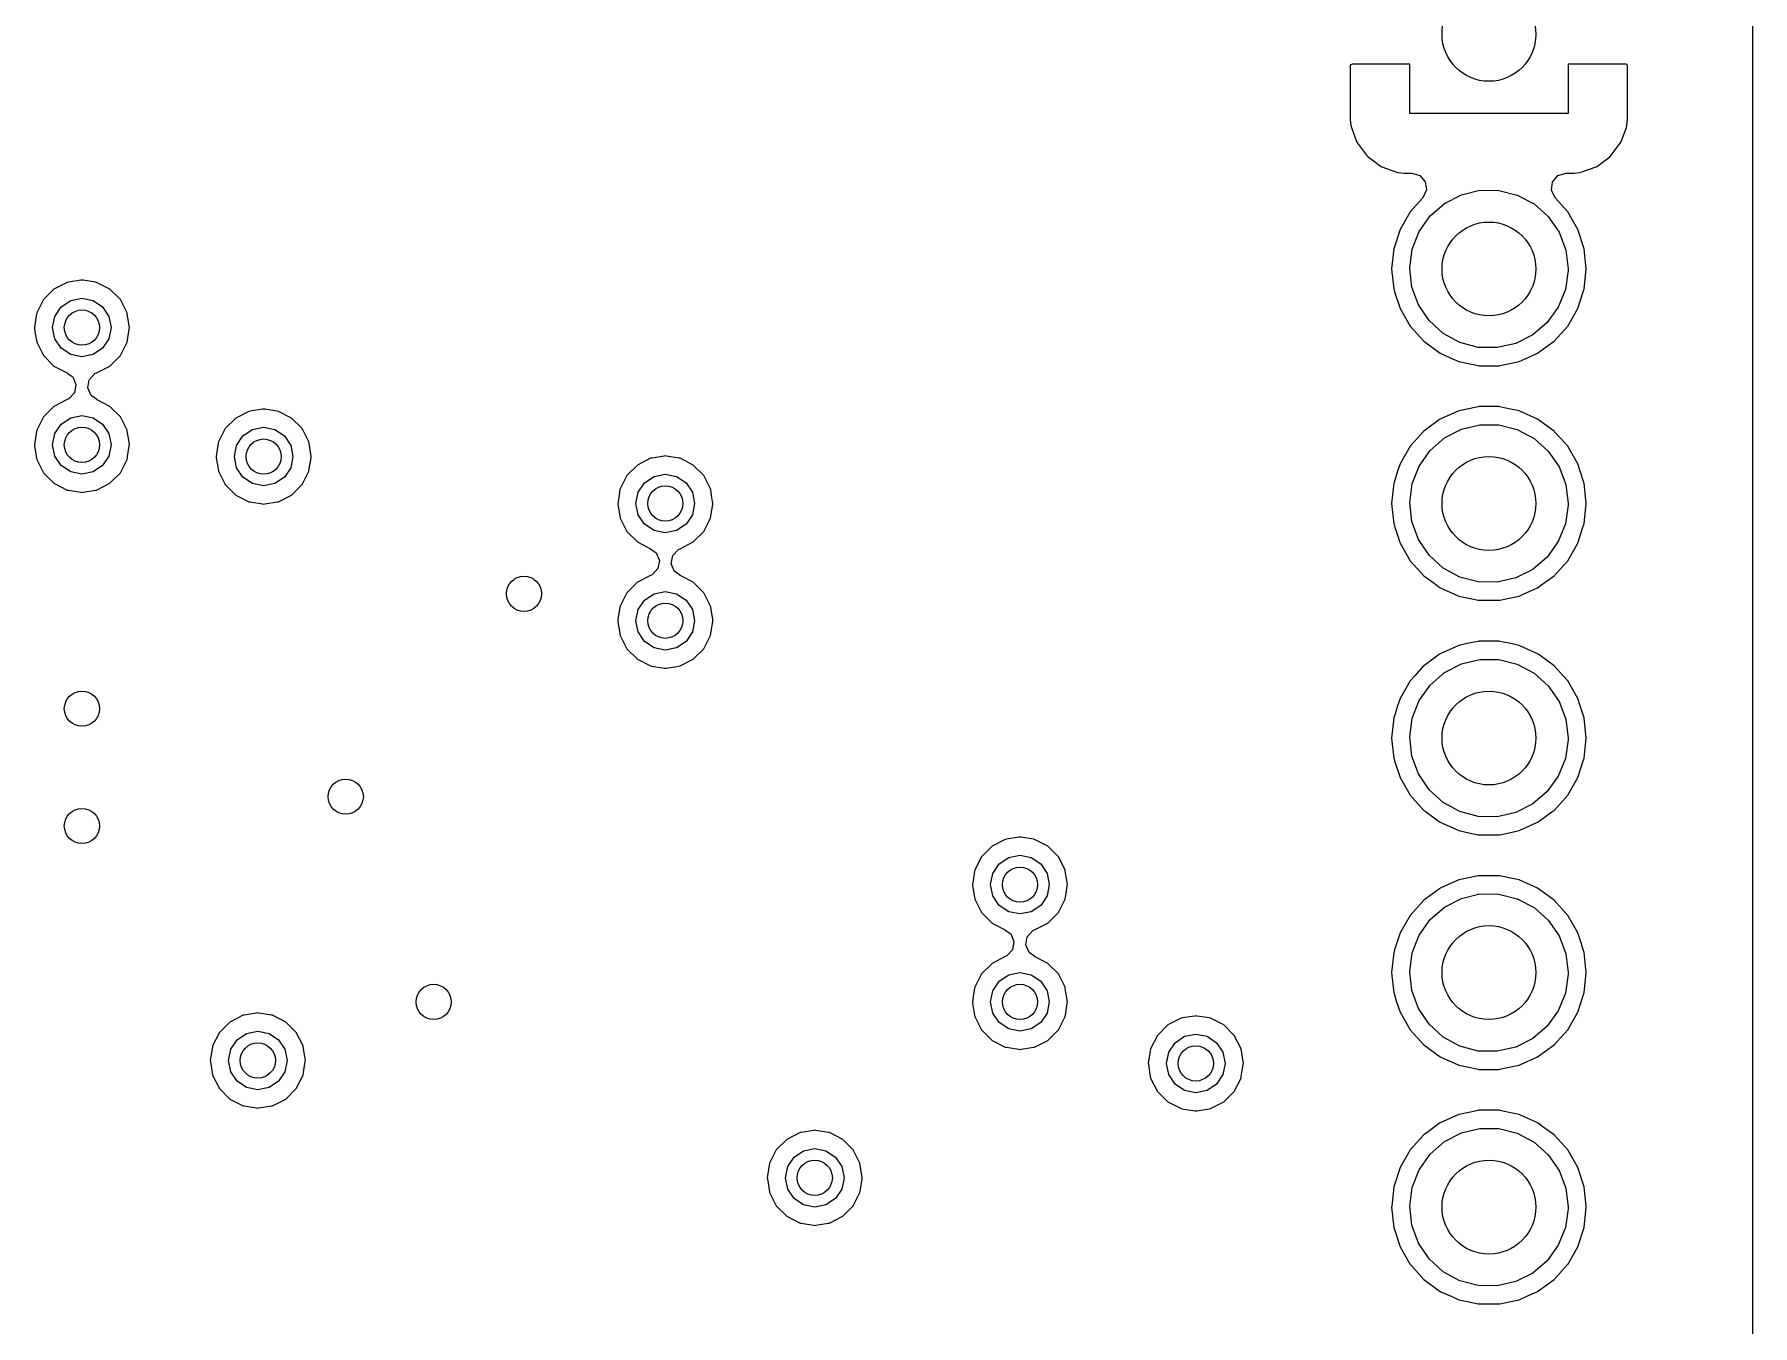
# Model space of a CAD drawing. Extents: x 4.53 to 6.3, y -4.68 to -2.19.
# Drawn here: x 5.722 to 6.299, y -4.39 to -3.957 of the extents above; entities that cross this region are included whole.
import ezdxf

# ---------------------------------------------------------------- set-up
doc = ezdxf.new("R2010")
doc.units = 0
doc.header["$MEASUREMENT"] = 0
doc.layers.add('BLACK', color=7, linetype='CONTINUOUS')

msp = doc.modelspace()

# ---------------------------------------------------------------- linework, layer by layer
at = {"layer": 'BLACK', "linetype": 'CONTINUOUS'}
for p, q in [((6.29917, -2.67729), (6.29917, -4.5668)), ((6.16412, -3.96692), (6.16406, -3.96723)), ((6.16406, -3.96723), (6.16406, -3.98503)), ((6.16417, -3.96687), (6.16412, -3.96692)), ((6.16477, -3.96669), (6.16417, -3.96687)), ((6.18406, -3.96669), (6.16477, -3.96669)), ((6.18406, -3.98327), (6.18406, -3.96669)), ((6.25667, -3.96669), (6.2372, -3.96669)), ((6.2372, -3.96669), (6.2372, -3.98327)), ((6.25697, -3.96676), (6.25667, -3.96669)), ((6.25703, -3.96681), (6.25697, -3.96676)), ((6.2572, -3.96741), (6.25703, -3.96681)), ((6.2572, -3.98503), (6.2572, -3.96741)), ((6.16406, -3.98503), (6.16407, -3.98529)), ((6.16407, -3.98529), (6.16429, -3.9873)), ((6.2372, -3.98327), (6.18406, -3.98327)), ((6.25697, -3.9873), (6.25719, -3.98529)), ((6.25719, -3.98529), (6.2572, -3.98503)), ((6.16429, -3.9873), (6.16443, -3.9879)), ((6.16443, -3.9879), (6.16621, -3.99264)), ((6.25505, -3.99264), (6.25683, -3.9879)), ((6.25683, -3.9879), (6.25697, -3.9873)), ((6.16621, -3.99264), (6.16654, -3.99325)), ((6.16654, -3.99325), (6.16956, -3.99727)), ((6.16956, -3.99727), (6.17005, -3.99777)), ((6.17005, -3.99777), (6.17407, -4.00078)), ((6.24719, -4.00078), (6.25121, -3.99777)), ((6.25121, -3.99777), (6.2517, -3.99727)), ((6.2517, -3.99727), (6.25472, -3.99325)), ((6.25472, -3.99325), (6.25505, -3.99264)), ((6.17407, -4.00078), (6.17468, -4.00112)), ((6.17468, -4.00112), (6.17942, -4.00289)), ((6.17942, -4.00289), (6.18003, -4.00304)), ((6.18003, -4.00304), (6.18203, -4.00325)), ((6.18203, -4.00325), (6.1823, -4.00327)), ((6.1823, -4.00327), (6.18472, -4.00327)), ((6.18472, -4.00327), (6.1874, -4.00406)), ((6.23378, -4.00411), (6.23654, -4.00327)), ((6.23654, -4.00327), (6.23896, -4.00327)), ((6.23896, -4.00327), (6.23923, -4.00325)), ((6.23923, -4.00325), (6.24123, -4.00304)), ((6.24123, -4.00304), (6.24183, -4.00289)), ((6.24183, -4.00289), (6.24658, -4.00112)), ((6.24658, -4.00112), (6.24719, -4.00078)), ((6.1874, -4.00406), (6.18923, -4.00617)), ((6.18963, -4.00893), (6.1884, -4.01155)), ((6.18923, -4.00617), (6.18963, -4.00893)), ((6.20137, -4.01053), (6.20758, -4.00903)), ((6.20758, -4.00903), (6.21396, -4.00907)), ((6.21396, -4.00907), (6.22015, -4.01062)), ((6.23165, -4.00903), (6.23199, -4.00625)), ((6.23286, -4.01155), (6.23165, -4.00903)), ((6.23199, -4.00625), (6.23378, -4.00411)), ((6.1884, -4.01155), (6.18419, -4.01622)), ((6.19088, -4.01765), (6.19569, -4.01345)), ((6.19569, -4.01345), (6.20137, -4.01053)), ((6.22015, -4.01062), (6.2258, -4.01361)), ((6.2258, -4.01361), (6.23056, -4.01786)), ((6.23707, -4.01622), (6.23286, -4.01155)), ((6.18419, -4.01622), (6.18078, -4.02214)), ((6.18721, -4.02288), (6.19088, -4.01765)), ((6.23056, -4.01786), (6.23418, -4.02312)), ((6.24048, -4.02214), (6.23707, -4.01622)), ((6.18078, -4.02214), (6.17867, -4.02864)), ((6.18489, -4.02882), (6.18721, -4.02288)), ((6.23418, -4.02312), (6.23644, -4.02909)), ((6.24259, -4.02864), (6.24048, -4.02214)), ((6.17867, -4.02864), (6.17795, -4.03543)), ((6.18406, -4.03515), (6.18489, -4.02882)), ((6.23644, -4.02909), (6.2372, -4.03543)), ((6.24331, -4.03543), (6.24259, -4.02864)), ((6.17795, -4.03543), (6.17867, -4.04223)), ((6.18476, -4.0415), (6.18406, -4.03515)), ((6.2372, -4.03599), (6.2363, -4.04231)), ((6.2372, -4.03543), (6.2372, -4.03599)), ((6.24259, -4.04223), (6.24331, -4.03543)), ((5.72881, -4.0422), (5.72527, -4.04573)), ((5.73326, -4.03994), (5.72881, -4.0422)), ((5.73364, -4.03987), (5.73326, -4.03994)), ((5.7378, -4.03921), (5.73364, -4.03987)), ((5.73364, -4.03987), (5.73364, -4.03987)), ((5.73819, -4.03915), (5.7378, -4.03921)), ((5.73857, -4.03921), (5.73819, -4.03915)), ((5.74274, -4.03987), (5.73857, -4.03921)), ((5.74312, -4.03994), (5.74274, -4.03987)), ((5.74274, -4.03987), (5.74274, -4.03987)), ((5.74757, -4.0422), (5.74312, -4.03994)), ((5.7511, -4.04573), (5.74757, -4.0422)), ((6.17867, -4.04223), (6.17875, -4.04247)), ((6.17875, -4.04247), (6.17875, -4.04247)), ((6.17875, -4.04247), (6.17896, -4.04313)), ((6.17896, -4.04313), (6.18078, -4.04872)), ((6.18695, -4.0475), (6.18476, -4.0415)), ((6.2363, -4.04231), (6.23392, -4.04824)), ((6.24048, -4.04872), (6.2423, -4.04313)), ((6.2423, -4.04313), (6.24251, -4.04247)), ((6.24251, -4.04247), (6.24259, -4.04223)), ((6.24251, -4.04247), (6.24251, -4.04247)), ((5.72301, -4.05018), (5.72295, -4.05057)), ((5.72527, -4.04573), (5.72301, -4.05018)), ((5.7291, -4.05135), (5.73123, -4.04816)), ((5.73123, -4.04816), (5.73442, -4.04602)), ((5.73442, -4.04602), (5.73819, -4.04528)), ((5.73819, -4.04528), (5.74196, -4.04602)), ((5.74196, -4.04602), (5.74515, -4.04816)), ((5.74515, -4.04816), (5.74728, -4.05135)), ((5.75337, -4.05018), (5.7511, -4.04573)), ((5.75343, -4.05057), (5.75337, -4.05018)), ((6.18078, -4.04872), (6.18419, -4.05464)), ((6.19051, -4.0528), (6.18695, -4.0475)), ((6.23392, -4.04824), (6.23019, -4.05342)), ((6.23707, -4.05464), (6.24048, -4.04872)), ((5.72274, -4.05188), (5.72222, -4.05512)), ((5.72222, -4.05512), (5.72229, -4.0555)), ((5.72229, -4.0555), (5.72254, -4.05712)), ((5.72295, -4.05057), (5.72274, -4.05188)), ((5.72295, -4.05057), (5.72295, -4.05057)), ((5.72835, -4.05512), (5.7291, -4.05135)), ((5.7291, -4.05888), (5.72835, -4.05512)), ((5.74728, -4.05135), (5.74803, -4.05512)), ((5.74803, -4.05512), (5.74728, -4.05888)), ((5.75364, -4.05188), (5.75343, -4.05057)), ((5.75343, -4.05057), (5.75343, -4.05057)), ((5.75415, -4.05512), (5.75364, -4.05188)), ((5.75384, -4.05712), (5.75409, -4.0555)), ((5.75409, -4.0555), (5.75415, -4.05512)), ((6.18419, -4.05464), (6.18876, -4.05972)), ((6.19524, -4.05709), (6.19051, -4.0528)), ((6.23019, -4.05342), (6.22534, -4.05757)), ((6.2325, -4.05972), (6.23707, -4.05464)), ((5.72254, -4.05712), (5.72301, -4.06005)), ((5.72301, -4.06005), (5.72527, -4.0645)), ((5.73123, -4.06208), (5.7291, -4.05888)), ((5.74728, -4.05888), (5.74515, -4.06208)), ((5.7511, -4.0645), (5.75337, -4.06005)), ((5.75337, -4.06005), (5.75384, -4.05712)), ((6.18876, -4.05972), (6.19429, -4.06373)), ((6.20085, -4.06014), (6.19524, -4.05709)), ((6.20702, -4.06176), (6.20085, -4.06014)), ((6.21963, -4.06044), (6.21341, -4.06186)), ((6.22534, -4.05757), (6.21963, -4.06044)), ((6.22697, -4.06373), (6.2325, -4.05972)), ((5.72527, -4.0645), (5.72881, -4.06803)), ((5.73442, -4.06421), (5.73123, -4.06208)), ((5.73819, -4.06496), (5.73442, -4.06421)), ((5.74196, -4.06421), (5.73819, -4.06496)), ((5.74515, -4.06208), (5.74196, -4.06421)), ((5.74757, -4.06803), (5.7511, -4.0645)), ((6.19429, -4.06373), (6.19453, -4.06384)), ((6.19453, -4.06384), (6.19453, -4.06384)), ((6.19453, -4.06384), (6.19842, -4.06557)), ((6.19842, -4.06557), (6.20053, -4.06651)), ((6.20053, -4.06651), (6.20364, -4.06717)), ((6.20364, -4.06717), (6.20696, -4.06788)), ((6.21341, -4.06186), (6.20702, -4.06176)), ((6.2143, -4.06788), (6.21762, -4.06717)), ((6.21762, -4.06717), (6.22073, -4.06651)), ((6.22073, -4.06651), (6.22284, -4.06557)), ((6.22284, -4.06557), (6.22673, -4.06384)), ((6.22673, -4.06384), (6.22697, -4.06373)), ((6.22673, -4.06384), (6.22673, -4.06384)), ((5.72881, -4.06803), (5.73237, -4.06985)), ((5.73237, -4.06985), (5.73326, -4.0703)), ((5.73326, -4.0703), (5.73322, -4.07038)), ((5.73322, -4.07038), (5.7351, -4.07166)), ((5.7351, -4.07166), (5.73618, -4.07424)), ((5.74019, -4.07537), (5.74067, -4.07261)), ((5.74067, -4.07261), (5.74256, -4.07056)), ((5.74256, -4.07056), (5.74311, -4.0703)), ((5.74311, -4.0703), (5.74312, -4.0703)), ((5.74312, -4.0703), (5.74757, -4.06803)), ((6.20696, -4.06788), (6.20696, -4.06788)), ((6.20696, -4.06788), (6.20721, -4.06793)), ((6.20721, -4.06793), (6.21405, -4.06793)), ((6.21405, -4.06793), (6.2143, -4.06788)), ((6.2143, -4.06788), (6.2143, -4.06788)), ((5.73571, -4.07699), (5.73382, -4.07905)), ((5.73618, -4.07424), (5.73571, -4.07699)), ((5.74128, -4.07794), (5.74019, -4.07537)), ((5.74316, -4.07923), (5.74128, -4.07794)), ((5.72881, -4.08157), (5.72527, -4.0851)), ((5.73326, -4.07931), (5.72881, -4.08157)), ((5.73327, -4.0793), (5.73326, -4.07931)), ((5.73382, -4.07905), (5.73327, -4.0793)), ((5.73442, -4.08539), (5.73819, -4.08465)), ((5.73819, -4.08465), (5.74196, -4.08539)), ((5.74312, -4.07931), (5.74316, -4.07923)), ((5.74757, -4.08157), (5.74312, -4.07931)), ((5.7511, -4.0851), (5.74757, -4.08157)), ((5.79428, -4.08324), (5.78983, -4.08551)), ((5.79466, -4.08318), (5.79428, -4.08324)), ((5.79883, -4.08252), (5.79466, -4.08318)), ((5.79466, -4.08318), (5.79466, -4.08318)), ((5.79921, -4.08246), (5.79883, -4.08252)), ((5.7996, -4.08252), (5.79921, -4.08246)), ((5.80376, -4.08318), (5.7996, -4.08252)), ((5.80415, -4.08324), (5.80376, -4.08318)), ((5.80376, -4.08318), (5.80376, -4.08318)), ((5.8086, -4.08551), (5.80415, -4.08324)), ((6.20029, -4.0832), (6.19453, -4.08577)), ((6.20053, -4.08309), (6.20029, -4.0832)), ((6.20029, -4.0832), (6.20029, -4.0832)), ((6.20391, -4.08238), (6.20053, -4.08309)), ((6.20696, -4.08173), (6.20391, -4.08238)), ((6.20721, -4.08167), (6.20696, -4.08173)), ((6.20696, -4.08173), (6.20696, -4.08173)), ((6.21405, -4.08167), (6.20721, -4.08167)), ((6.2143, -4.08173), (6.21405, -4.08167)), ((6.21735, -4.08238), (6.2143, -4.08173)), ((6.2143, -4.08173), (6.2143, -4.08173)), ((6.22073, -4.08309), (6.21735, -4.08238)), ((6.22097, -4.0832), (6.22073, -4.08309)), ((6.22673, -4.08577), (6.22097, -4.0832)), ((6.22097, -4.0832), (6.22097, -4.0832)), ((5.72295, -4.08994), (5.72257, -4.0923)), ((5.72301, -4.08955), (5.72295, -4.08994)), ((5.72295, -4.08994), (5.72295, -4.08994)), ((5.72527, -4.0851), (5.72301, -4.08955)), ((5.7291, -4.09072), (5.73123, -4.08753)), ((5.73123, -4.08753), (5.73442, -4.08539)), ((5.74196, -4.08539), (5.74515, -4.08753)), ((5.74515, -4.08753), (5.74728, -4.09072)), ((5.75337, -4.08955), (5.7511, -4.0851)), ((5.75343, -4.08994), (5.75337, -4.08955)), ((5.75381, -4.0923), (5.75343, -4.08994)), ((5.75343, -4.08994), (5.75343, -4.08994)), ((5.7863, -4.08904), (5.78403, -4.09349)), ((5.78983, -4.08551), (5.7863, -4.08904)), ((5.79225, -4.09147), (5.79545, -4.08933)), ((5.79545, -4.08933), (5.79921, -4.08858)), ((5.79921, -4.08858), (5.80298, -4.08933)), ((5.80298, -4.08933), (5.80617, -4.09147)), ((5.81213, -4.08904), (5.8086, -4.08551)), ((5.8144, -4.09349), (5.81213, -4.08904)), ((6.18859, -4.09008), (6.18659, -4.0923)), ((6.18876, -4.08989), (6.18859, -4.09008)), ((6.18859, -4.09008), (6.18859, -4.09008)), ((6.18917, -4.08959), (6.18876, -4.08989)), ((6.19408, -4.08603), (6.18917, -4.08959)), ((6.19429, -4.08587), (6.19408, -4.08603)), ((6.19408, -4.08603), (6.19408, -4.08603)), ((6.19453, -4.08577), (6.19429, -4.08587)), ((6.19453, -4.08577), (6.19453, -4.08577)), ((6.19569, -4.09219), (6.20137, -4.08927)), ((6.20137, -4.08927), (6.20758, -4.08777)), ((6.20758, -4.08777), (6.21396, -4.08781)), ((6.21396, -4.08781), (6.22015, -4.08936)), ((6.22015, -4.08936), (6.2258, -4.09235)), ((6.22697, -4.08587), (6.22673, -4.08577)), ((6.22673, -4.08577), (6.22673, -4.08577)), ((6.2325, -4.08989), (6.22697, -4.08587)), ((6.23267, -4.09008), (6.2325, -4.08989)), ((6.23467, -4.0923), (6.23267, -4.09008)), ((6.23267, -4.09008), (6.23267, -4.09008)), ((5.72257, -4.0923), (5.72222, -4.09449)), ((5.72222, -4.09449), (5.72229, -4.09487)), ((5.72229, -4.09487), (5.72294, -4.09899)), ((5.72835, -4.09449), (5.7291, -4.09072)), ((5.7291, -4.09825), (5.72835, -4.09449)), ((5.74728, -4.09072), (5.74803, -4.09449)), ((5.74803, -4.09449), (5.74728, -4.09825)), ((5.75353, -4.09843), (5.75409, -4.09487)), ((5.75415, -4.09449), (5.75381, -4.0923)), ((5.75409, -4.09487), (5.75415, -4.09449)), ((5.78397, -4.09388), (5.78337, -4.09763)), ((5.78403, -4.09349), (5.78397, -4.09388)), ((5.78397, -4.09388), (5.78397, -4.09388)), ((5.78937, -4.09843), (5.79012, -4.09466)), ((5.79012, -4.09466), (5.79225, -4.09147)), ((5.80617, -4.09147), (5.80831, -4.09466)), ((5.80831, -4.09466), (5.80906, -4.09843)), ((5.81446, -4.09388), (5.8144, -4.09349)), ((5.81505, -4.09763), (5.81446, -4.09388)), ((5.81446, -4.09388), (5.81446, -4.09388)), ((6.18419, -4.09497), (6.18078, -4.10088)), ((6.18659, -4.0923), (6.18419, -4.09497)), ((6.19088, -4.09639), (6.19569, -4.09219)), ((6.2258, -4.09235), (6.23056, -4.0966)), ((6.23707, -4.09497), (6.23467, -4.0923)), ((6.24048, -4.10088), (6.23707, -4.09497)), ((5.72294, -4.09899), (5.72301, -4.09942)), ((5.72301, -4.09942), (5.72527, -4.10387)), ((5.73123, -4.10145), (5.7291, -4.09825)), ((5.73442, -4.10358), (5.73123, -4.10145)), ((5.74515, -4.10145), (5.74196, -4.10358)), ((5.74728, -4.09825), (5.74515, -4.10145)), ((5.7511, -4.10387), (5.75337, -4.09942)), ((5.75337, -4.09942), (5.75344, -4.09899)), ((5.75344, -4.09899), (5.75353, -4.09843)), ((5.78337, -4.09763), (5.78325, -4.09843)), ((5.78325, -4.09843), (5.78331, -4.09881)), ((5.78331, -4.09881), (5.7838, -4.10191)), ((5.7838, -4.10191), (5.78403, -4.10336)), ((5.79012, -4.10219), (5.78937, -4.09843)), ((5.80906, -4.09843), (5.80831, -4.10219)), ((5.8144, -4.10336), (5.81463, -4.10191)), ((5.81463, -4.10191), (5.81512, -4.09881)), ((5.81518, -4.09843), (5.81505, -4.09763)), ((5.81512, -4.09881), (5.81518, -4.09843)), ((5.92469, -4.10126), (5.92116, -4.10479)), ((5.92914, -4.09899), (5.92469, -4.10126)), ((5.92953, -4.09893), (5.92914, -4.09899)), ((5.93369, -4.09827), (5.92953, -4.09893)), ((5.92953, -4.09893), (5.92953, -4.09893)), ((5.93407, -4.09821), (5.93369, -4.09827)), ((5.93446, -4.09827), (5.93407, -4.09821)), ((5.93862, -4.09893), (5.93446, -4.09827)), ((5.93901, -4.09899), (5.93862, -4.09893)), ((5.93862, -4.09893), (5.93862, -4.09893)), ((5.94346, -4.10126), (5.93901, -4.09899)), ((5.94699, -4.10479), (5.94346, -4.10126)), ((6.18078, -4.10088), (6.17997, -4.10336)), ((6.18489, -4.10756), (6.18721, -4.10162)), ((6.18721, -4.10162), (6.19088, -4.09639)), ((6.23056, -4.0966), (6.23418, -4.10186)), ((6.23418, -4.10186), (6.23644, -4.10783)), ((6.24129, -4.10336), (6.24048, -4.10088)), ((5.72527, -4.10387), (5.72881, -4.1074)), ((5.72881, -4.1074), (5.73326, -4.10967)), ((5.73819, -4.10433), (5.73442, -4.10358)), ((5.74196, -4.10358), (5.73819, -4.10433)), ((5.74312, -4.10967), (5.74757, -4.1074)), ((5.74757, -4.1074), (5.7511, -4.10387)), ((5.78403, -4.10336), (5.7863, -4.10781)), ((5.7863, -4.10781), (5.78983, -4.11134)), ((5.79225, -4.10538), (5.79012, -4.10219)), ((5.79545, -4.10752), (5.79225, -4.10538)), ((5.79921, -4.10827), (5.79545, -4.10752)), ((5.80298, -4.10752), (5.79921, -4.10827)), ((5.80617, -4.10538), (5.80298, -4.10752)), ((5.80831, -4.10219), (5.80617, -4.10538)), ((5.8086, -4.11134), (5.81213, -4.10781)), ((5.81213, -4.10781), (5.8144, -4.10336)), ((5.92116, -4.10479), (5.91889, -4.10924)), ((5.92498, -4.11041), (5.92712, -4.10721)), ((5.92712, -4.10721), (5.93031, -4.10508)), ((5.93031, -4.10508), (5.93407, -4.10433)), ((5.93407, -4.10433), (5.93784, -4.10508)), ((5.93784, -4.10508), (5.94103, -4.10721)), ((5.94103, -4.10721), (5.94317, -4.11041)), ((5.94926, -4.10924), (5.94699, -4.10479)), ((6.17867, -4.10738), (6.17795, -4.11417)), ((6.17875, -4.10713), (6.17867, -4.10738)), ((6.17997, -4.10336), (6.17875, -4.10713)), ((6.18406, -4.11389), (6.18489, -4.10756)), ((6.23644, -4.10783), (6.2372, -4.11417)), ((6.24251, -4.10713), (6.24129, -4.10336)), ((6.24259, -4.10738), (6.24251, -4.10713)), ((6.24331, -4.11417), (6.24259, -4.10738)), ((5.73326, -4.10967), (5.73364, -4.10973)), ((5.73364, -4.10973), (5.73364, -4.10973)), ((5.73364, -4.10973), (5.7378, -4.11039)), ((5.7378, -4.11039), (5.73819, -4.11045)), ((5.73819, -4.11045), (5.73857, -4.11039)), ((5.73857, -4.11039), (5.74274, -4.10973)), ((5.74274, -4.10973), (5.74312, -4.10967)), ((5.74274, -4.10973), (5.74274, -4.10973)), ((5.78983, -4.11134), (5.79428, -4.11361)), ((5.79428, -4.11361), (5.79466, -4.11367)), ((5.80376, -4.11367), (5.80415, -4.11361)), ((5.80415, -4.11361), (5.8086, -4.11134)), ((5.91843, -4.11218), (5.91811, -4.11417)), ((5.91883, -4.10963), (5.91843, -4.11218)), ((5.91889, -4.10924), (5.91883, -4.10963)), ((5.91883, -4.10963), (5.91883, -4.10963)), ((5.92423, -4.11417), (5.92498, -4.11041)), ((5.94317, -4.11041), (5.94392, -4.11417)), ((5.94932, -4.10963), (5.94926, -4.10924)), ((5.94972, -4.11218), (5.94932, -4.10963)), ((5.94932, -4.10963), (5.94932, -4.10963)), ((5.95004, -4.11417), (5.94972, -4.11218)), ((5.79466, -4.11367), (5.79466, -4.11367)), ((5.79466, -4.11367), (5.79883, -4.11433)), ((5.79883, -4.11433), (5.79921, -4.11439)), ((5.79921, -4.11439), (5.7996, -4.11433)), ((5.7996, -4.11433), (5.80376, -4.11367)), ((5.80376, -4.11367), (5.80376, -4.11367)), ((5.91811, -4.11417), (5.91817, -4.11456)), ((5.91817, -4.11456), (5.91866, -4.11764)), ((5.91866, -4.11764), (5.91889, -4.11911)), ((5.91889, -4.11911), (5.92116, -4.12356)), ((5.92498, -4.11794), (5.92423, -4.11417)), ((5.92712, -4.12113), (5.92498, -4.11794)), ((5.94317, -4.11794), (5.94103, -4.12113)), ((5.94392, -4.11417), (5.94317, -4.11794)), ((5.94699, -4.12356), (5.94926, -4.11911)), ((5.94926, -4.11911), (5.94949, -4.11764)), ((5.94949, -4.11764), (5.94998, -4.11456)), ((5.94998, -4.11456), (5.95004, -4.11417)), ((6.17795, -4.11417), (6.17867, -4.12097)), ((6.18476, -4.12024), (6.18406, -4.11389)), ((6.2372, -4.11473), (6.2363, -4.12105)), ((6.2372, -4.11417), (6.2372, -4.11473)), ((6.24259, -4.12097), (6.24331, -4.11417)), ((5.92116, -4.12356), (5.92469, -4.12709)), ((5.93031, -4.12327), (5.92712, -4.12113)), ((5.93407, -4.12402), (5.93031, -4.12327)), ((5.93784, -4.12327), (5.93407, -4.12402)), ((5.94103, -4.12113), (5.93784, -4.12327)), ((5.94346, -4.12709), (5.94699, -4.12356)), ((6.17867, -4.12097), (6.17875, -4.12121)), ((6.17875, -4.12121), (6.17875, -4.12121)), ((6.17875, -4.12121), (6.17905, -4.12215)), ((6.17905, -4.12215), (6.18078, -4.12746)), ((6.18695, -4.12624), (6.18476, -4.12024)), ((6.2363, -4.12105), (6.23392, -4.12698)), ((6.24048, -4.12746), (6.24221, -4.12215)), ((6.24221, -4.12215), (6.24251, -4.12121)), ((6.24251, -4.12121), (6.24259, -4.12097)), ((6.24251, -4.12121), (6.24251, -4.12121)), ((5.92469, -4.12709), (5.92741, -4.12847)), ((5.92741, -4.12847), (5.92914, -4.12936)), ((5.92914, -4.12936), (5.9291, -4.12943)), ((5.9291, -4.12943), (5.93098, -4.13072)), ((5.93098, -4.13072), (5.93207, -4.13329)), ((5.93656, -4.13167), (5.93845, -4.12961)), ((5.93845, -4.12961), (5.939, -4.12936)), ((5.939, -4.12936), (5.93901, -4.12936)), ((5.93901, -4.12936), (5.94346, -4.12709)), ((6.18078, -4.12746), (6.18419, -4.13338)), ((6.19051, -4.13154), (6.18695, -4.12624)), ((6.23392, -4.12698), (6.23019, -4.13216)), ((6.23707, -4.13338), (6.24048, -4.12746)), ((5.93159, -4.13605), (5.9297, -4.13811)), ((5.93207, -4.13329), (5.93159, -4.13605)), ((5.93608, -4.13442), (5.93656, -4.13167)), ((5.93717, -4.137), (5.93608, -4.13442)), ((6.18419, -4.13338), (6.18876, -4.13846)), ((6.19524, -4.13584), (6.19051, -4.13154)), ((6.20085, -4.13888), (6.19524, -4.13584)), ((6.22534, -4.13631), (6.21963, -4.13918)), ((6.23019, -4.13216), (6.22534, -4.13631)), ((6.2325, -4.13846), (6.23707, -4.13338)), ((5.92469, -4.14063), (5.92116, -4.14416)), ((5.92914, -4.13836), (5.92469, -4.14063)), ((5.92915, -4.13836), (5.92914, -4.13836)), ((5.9297, -4.13811), (5.92915, -4.13836)), ((5.93905, -4.13828), (5.93717, -4.137)), ((5.93901, -4.13836), (5.93905, -4.13828)), ((5.94346, -4.14063), (5.93901, -4.13836)), ((5.94699, -4.14416), (5.94346, -4.14063)), ((6.18876, -4.13846), (6.19175, -4.14063)), ((6.19175, -4.14063), (6.19328, -4.14174)), ((6.19328, -4.14174), (6.19429, -4.14247)), ((6.19429, -4.14247), (6.19453, -4.14258)), ((6.20702, -4.1405), (6.20085, -4.13888)), ((6.21341, -4.1406), (6.20702, -4.1405)), ((6.21963, -4.13918), (6.21341, -4.1406)), ((6.22673, -4.14258), (6.22697, -4.14247)), ((6.22697, -4.14247), (6.22798, -4.14174)), ((6.22798, -4.14174), (6.22951, -4.14063)), ((6.22951, -4.14063), (6.2325, -4.13846)), ((5.92116, -4.14416), (5.91889, -4.14861)), ((5.92498, -4.14978), (5.92712, -4.14658)), ((5.92712, -4.14658), (5.93031, -4.14445)), ((5.93031, -4.14445), (5.93407, -4.1437)), ((5.93407, -4.1437), (5.93784, -4.14445)), ((5.93784, -4.14445), (5.94103, -4.14658)), ((5.94103, -4.14658), (5.94317, -4.14978)), ((5.94926, -4.14861), (5.94699, -4.14416)), ((6.19453, -4.14258), (6.19453, -4.14258)), ((6.19453, -4.14258), (6.19886, -4.14451)), ((6.19886, -4.14451), (6.20053, -4.14525)), ((6.20053, -4.14525), (6.20387, -4.14596)), ((6.20387, -4.14596), (6.20696, -4.14662)), ((6.20696, -4.14662), (6.20696, -4.14662)), ((6.20696, -4.14662), (6.20721, -4.14667)), ((6.20721, -4.14667), (6.21405, -4.14667)), ((6.21405, -4.14667), (6.2143, -4.14662)), ((6.2143, -4.14662), (6.21739, -4.14596)), ((6.2143, -4.14662), (6.2143, -4.14662)), ((6.21739, -4.14596), (6.22073, -4.14525)), ((6.22073, -4.14525), (6.2224, -4.14451)), ((6.2224, -4.14451), (6.22673, -4.14258)), ((6.22673, -4.14258), (6.22673, -4.14258)), ((5.91817, -4.15316), (5.91811, -4.15354)), ((5.91811, -4.15354), (5.91817, -4.15393)), ((5.91883, -4.149), (5.91817, -4.15316)), ((5.91817, -4.15393), (5.91866, -4.15699)), ((5.91889, -4.14861), (5.91883, -4.149)), ((5.91883, -4.149), (5.91883, -4.149)), ((5.92423, -4.15354), (5.92498, -4.14978)), ((5.92498, -4.15731), (5.92423, -4.15354)), ((5.94317, -4.14978), (5.94392, -4.15354)), ((5.94392, -4.15354), (5.94317, -4.15731)), ((5.94932, -4.149), (5.94926, -4.14861)), ((5.94998, -4.15316), (5.94932, -4.149)), ((5.94932, -4.149), (5.94932, -4.149)), ((5.94949, -4.15699), (5.94998, -4.15393)), ((5.95004, -4.15354), (5.94998, -4.15316)), ((5.94998, -4.15393), (5.95004, -4.15354)), ((5.91866, -4.15699), (5.91889, -4.15848)), ((5.91889, -4.15848), (5.92116, -4.16293)), ((5.92712, -4.1605), (5.92498, -4.15731)), ((5.94317, -4.15731), (5.94103, -4.1605)), ((5.94699, -4.16293), (5.94926, -4.15848)), ((5.94926, -4.15848), (5.94949, -4.15699)), ((5.92116, -4.16293), (5.92469, -4.16646)), ((5.93031, -4.16264), (5.92712, -4.1605)), ((5.93407, -4.16339), (5.93031, -4.16264)), ((5.93784, -4.16264), (5.93407, -4.16339)), ((5.94103, -4.1605), (5.93784, -4.16264)), ((5.94346, -4.16646), (5.94699, -4.16293)), ((6.19408, -4.16477), (6.19175, -4.16646)), ((6.19429, -4.16461), (6.19408, -4.16477)), ((6.19408, -4.16477), (6.19408, -4.16477)), ((6.19453, -4.16451), (6.19429, -4.16461)), ((6.20029, -4.16194), (6.19453, -4.16451)), ((6.19453, -4.16451), (6.19453, -4.16451)), ((6.20053, -4.16183), (6.20029, -4.16194)), ((6.20029, -4.16194), (6.20029, -4.16194)), ((6.20387, -4.16112), (6.20053, -4.16183)), ((6.20696, -4.16047), (6.20387, -4.16112)), ((6.20721, -4.16041), (6.20696, -4.16047)), ((6.20696, -4.16047), (6.20696, -4.16047)), ((6.21405, -4.16041), (6.20721, -4.16041)), ((6.2143, -4.16047), (6.21405, -4.16041)), ((6.21739, -4.16112), (6.2143, -4.16047)), ((6.2143, -4.16047), (6.2143, -4.16047)), ((6.22073, -4.16183), (6.21739, -4.16112)), ((6.22097, -4.16194), (6.22073, -4.16183)), ((6.22673, -4.16451), (6.22097, -4.16194)), ((6.22097, -4.16194), (6.22097, -4.16194)), ((6.22697, -4.16461), (6.22673, -4.16451)), ((6.22673, -4.16451), (6.22673, -4.16451)), ((6.22718, -4.16477), (6.22697, -4.16461)), ((6.22784, -4.16524), (6.22718, -4.16477)), ((6.22718, -4.16477), (6.22718, -4.16477)), ((6.2325, -4.16863), (6.22784, -4.16524)), ((5.92469, -4.16646), (5.92914, -4.16873)), ((5.92914, -4.16873), (5.92953, -4.16879)), ((5.92953, -4.16879), (5.92953, -4.16879)), ((5.92953, -4.16879), (5.93369, -4.16945)), ((5.93369, -4.16945), (5.93407, -4.16951)), ((5.93407, -4.16951), (5.93446, -4.16945)), ((5.93446, -4.16945), (5.93862, -4.16879)), ((5.93862, -4.16879), (5.93901, -4.16873)), ((5.93862, -4.16879), (5.93862, -4.16879)), ((5.93901, -4.16873), (5.94346, -4.16646)), ((6.18859, -4.16882), (6.18574, -4.17199)), ((6.18876, -4.16863), (6.18859, -4.16882)), ((6.18859, -4.16882), (6.18859, -4.16882)), ((6.19175, -4.16646), (6.18876, -4.16863)), ((6.19088, -4.17513), (6.19569, -4.17093)), ((6.19569, -4.17093), (6.20137, -4.16801)), ((6.20137, -4.16801), (6.20758, -4.16651)), ((6.20758, -4.16651), (6.21396, -4.16655)), ((6.21396, -4.16655), (6.22015, -4.1681)), ((6.22015, -4.1681), (6.2258, -4.17109)), ((6.2258, -4.17109), (6.23056, -4.17534)), ((6.23267, -4.16882), (6.2325, -4.16863)), ((6.23552, -4.17199), (6.23267, -4.16882)), ((6.23267, -4.16882), (6.23267, -4.16882)), ((6.18419, -4.17371), (6.18078, -4.17962)), ((6.18574, -4.17199), (6.18419, -4.17371)), ((6.18721, -4.18036), (6.19088, -4.17513)), ((6.23056, -4.17534), (6.23418, -4.1806)), ((6.23707, -4.17371), (6.23552, -4.17199)), ((6.24048, -4.17962), (6.23707, -4.17371)), ((6.17997, -4.18211), (6.17909, -4.18482)), ((6.18078, -4.17962), (6.17997, -4.18211)), ((6.18489, -4.1863), (6.18721, -4.18036)), ((6.23418, -4.1806), (6.23644, -4.18657)), ((6.24129, -4.18211), (6.24048, -4.17962)), ((6.24217, -4.18482), (6.24129, -4.18211)), ((6.17867, -4.18612), (6.17795, -4.19291)), ((6.17909, -4.18482), (6.17867, -4.18612)), ((6.18406, -4.19264), (6.18489, -4.1863)), ((6.23644, -4.18657), (6.2372, -4.19291)), ((6.24259, -4.18612), (6.24217, -4.18482)), ((6.24331, -4.19291), (6.24259, -4.18612)), ((6.17795, -4.19291), (6.17867, -4.19971)), ((6.18476, -4.19898), (6.18406, -4.19264)), ((6.2372, -4.19347), (6.2363, -4.19979)), ((6.2372, -4.19291), (6.2372, -4.19347)), ((6.24259, -4.19971), (6.24331, -4.19291)), ((6.17867, -4.19971), (6.17875, -4.19995)), ((6.17875, -4.19995), (6.17875, -4.19996)), ((6.17875, -4.19996), (6.17894, -4.20054)), ((6.18695, -4.20498), (6.18476, -4.19898)), ((6.2363, -4.19979), (6.23392, -4.20572)), ((6.24232, -4.20054), (6.24251, -4.19996)), ((6.24251, -4.19995), (6.24259, -4.19971)), ((6.24251, -4.19996), (6.24251, -4.19995)), ((6.17894, -4.20054), (6.18078, -4.20621)), ((6.19051, -4.21028), (6.18695, -4.20498)), ((6.23392, -4.20572), (6.23019, -4.2109)), ((6.24048, -4.20621), (6.24232, -4.20054)), ((6.18078, -4.20621), (6.18419, -4.21212)), ((6.19524, -4.21458), (6.19051, -4.21028)), ((6.23019, -4.2109), (6.22534, -4.21505)), ((6.23707, -4.21212), (6.24048, -4.20621)), ((6.18419, -4.21212), (6.18876, -4.2172)), ((6.18876, -4.2172), (6.18917, -4.2175)), ((6.18917, -4.2175), (6.19362, -4.22073)), ((6.20085, -4.21762), (6.19524, -4.21458)), ((6.22534, -4.21505), (6.21963, -4.21792)), ((6.22764, -4.22073), (6.23209, -4.2175)), ((6.23209, -4.2175), (6.2325, -4.2172)), ((6.2325, -4.2172), (6.23707, -4.21212)), ((6.19362, -4.22073), (6.19429, -4.22121)), ((6.19429, -4.22121), (6.19453, -4.22132)), ((6.19453, -4.22132), (6.19453, -4.22132)), ((6.19453, -4.22132), (6.20029, -4.22389)), ((6.20702, -4.21924), (6.20085, -4.21762)), ((6.21341, -4.21934), (6.20702, -4.21924)), ((6.21963, -4.21792), (6.21341, -4.21934)), ((6.22097, -4.22389), (6.22673, -4.22132)), ((6.22673, -4.22132), (6.22697, -4.22121)), ((6.22673, -4.22132), (6.22673, -4.22132)), ((6.22697, -4.22121), (6.22764, -4.22073)), ((6.04822, -4.22694), (6.04377, -4.22921)), ((6.0486, -4.22688), (6.04822, -4.22694)), ((6.05276, -4.22622), (6.0486, -4.22688)), ((6.0486, -4.22688), (6.0486, -4.22688)), ((6.05315, -4.22616), (6.05276, -4.22622)), ((6.05354, -4.22622), (6.05315, -4.22616)), ((6.0577, -4.22688), (6.05354, -4.22622)), ((6.05808, -4.22694), (6.0577, -4.22688)), ((6.0577, -4.22688), (6.0577, -4.22688)), ((6.06253, -4.22921), (6.05808, -4.22694)), ((6.20029, -4.22389), (6.20053, -4.22399)), ((6.20053, -4.22399), (6.20387, -4.2247)), ((6.20387, -4.2247), (6.20696, -4.22536)), ((6.20696, -4.22536), (6.20696, -4.22536)), ((6.20696, -4.22536), (6.20721, -4.22541)), ((6.20721, -4.22541), (6.21405, -4.22541)), ((6.21405, -4.22541), (6.2143, -4.22536)), ((6.2143, -4.22536), (6.21739, -4.2247)), ((6.2143, -4.22536), (6.2143, -4.22536)), ((6.21739, -4.2247), (6.22073, -4.22399)), ((6.22073, -4.22399), (6.22097, -4.22389)), ((6.04023, -4.23274), (6.03797, -4.23719)), ((6.04377, -4.22921), (6.04023, -4.23274)), ((6.04619, -4.23517), (6.04938, -4.23303)), ((6.04938, -4.23303), (6.05315, -4.23228)), ((6.05315, -4.23228), (6.05692, -4.23303)), ((6.05692, -4.23303), (6.06011, -4.23517)), ((6.06606, -4.23274), (6.06253, -4.22921)), ((6.06833, -4.23719), (6.06606, -4.23274)), ((6.03791, -4.23758), (6.0374, -4.24077)), ((6.03797, -4.23719), (6.03791, -4.23758)), ((6.03791, -4.23758), (6.03791, -4.23758)), ((6.04331, -4.24213), (6.04406, -4.23836)), ((6.04406, -4.23836), (6.04619, -4.23517)), ((6.06011, -4.23517), (6.06224, -4.23836)), ((6.06224, -4.23836), (6.06299, -4.24213)), ((6.06839, -4.23758), (6.06833, -4.23719)), ((6.0689, -4.24077), (6.06839, -4.23758)), ((6.06839, -4.23758), (6.06839, -4.23758)), ((6.20053, -4.24057), (6.20029, -4.24068)), ((6.20387, -4.23986), (6.20053, -4.24057)), ((6.20696, -4.23921), (6.20387, -4.23986)), ((6.20721, -4.23915), (6.20696, -4.23921)), ((6.20696, -4.23921), (6.20696, -4.23921)), ((6.21405, -4.23915), (6.20721, -4.23915)), ((6.2143, -4.23921), (6.21405, -4.23915)), ((6.21739, -4.23986), (6.2143, -4.23921)), ((6.2143, -4.23921), (6.2143, -4.23921)), ((6.22073, -4.24057), (6.21739, -4.23986)), ((6.22097, -4.24068), (6.22073, -4.24057)), ((6.0374, -4.24077), (6.03719, -4.24213)), ((6.03719, -4.24213), (6.03725, -4.24251)), ((6.03725, -4.24251), (6.03763, -4.24496)), ((6.03763, -4.24496), (6.03797, -4.24706)), ((6.04406, -4.24589), (6.04331, -4.24213)), ((6.04619, -4.24909), (6.04406, -4.24589)), ((6.06224, -4.24589), (6.06011, -4.24909)), ((6.06299, -4.24213), (6.06224, -4.24589)), ((6.06833, -4.24706), (6.06866, -4.24496)), ((6.06866, -4.24496), (6.06905, -4.24251)), ((6.06911, -4.24213), (6.0689, -4.24077)), ((6.06905, -4.24251), (6.06911, -4.24213)), ((6.19155, -4.24534), (6.18876, -4.24737)), ((6.19408, -4.24351), (6.19155, -4.24534)), ((6.19429, -4.24335), (6.19408, -4.24351)), ((6.19408, -4.24351), (6.19408, -4.24351)), ((6.19453, -4.24325), (6.19429, -4.24335)), ((6.20029, -4.24068), (6.19453, -4.24325)), ((6.19453, -4.24325), (6.19453, -4.24325)), ((6.20029, -4.24068), (6.20029, -4.24068)), ((6.20137, -4.24675), (6.20758, -4.24525)), ((6.20758, -4.24525), (6.21396, -4.24529)), ((6.21396, -4.24529), (6.22015, -4.24684)), ((6.22673, -4.24325), (6.22097, -4.24068)), ((6.22097, -4.24068), (6.22097, -4.24068)), ((6.22697, -4.24335), (6.22673, -4.24325)), ((6.22673, -4.24325), (6.22673, -4.24325)), ((6.2325, -4.24737), (6.22697, -4.24335)), ((6.03797, -4.24706), (6.04023, -4.25151)), ((6.04023, -4.25151), (6.04377, -4.25504)), ((6.04938, -4.25122), (6.04619, -4.24909)), ((6.05315, -4.25197), (6.04938, -4.25122)), ((6.05692, -4.25122), (6.05315, -4.25197)), ((6.06011, -4.24909), (6.05692, -4.25122)), ((6.06253, -4.25504), (6.06606, -4.25151)), ((6.06606, -4.25151), (6.06833, -4.24706)), ((6.18876, -4.24737), (6.18419, -4.25245)), ((6.19088, -4.25387), (6.19569, -4.24967)), ((6.19569, -4.24967), (6.20137, -4.24675)), ((6.22015, -4.24684), (6.2258, -4.24983)), ((6.2258, -4.24983), (6.23056, -4.25408)), ((6.23707, -4.25245), (6.2325, -4.24737)), ((6.04377, -4.25504), (6.04816, -4.25728)), ((6.04816, -4.25728), (6.04822, -4.25731)), ((6.04822, -4.25731), (6.04818, -4.25739)), ((6.04818, -4.25739), (6.05006, -4.25867)), ((6.05563, -4.25962), (6.05752, -4.25756)), ((6.05752, -4.25756), (6.05807, -4.25731)), ((6.05807, -4.25731), (6.05808, -4.25731)), ((6.05808, -4.25731), (6.06253, -4.25504)), ((6.18419, -4.25245), (6.18078, -4.25836)), ((6.18721, -4.2591), (6.19088, -4.25387)), ((6.23056, -4.25408), (6.23418, -4.25934)), ((6.24048, -4.25836), (6.23707, -4.25245)), ((6.05006, -4.25867), (6.05115, -4.26125)), ((6.05115, -4.26125), (6.05067, -4.264)), ((6.05515, -4.26238), (6.05563, -4.25962)), ((6.05624, -4.26495), (6.05515, -4.26238)), ((6.17969, -4.2617), (6.17894, -4.264)), ((6.18078, -4.25836), (6.17969, -4.2617)), ((6.18489, -4.26504), (6.18721, -4.2591)), ((6.23418, -4.25934), (6.23644, -4.26531)), ((6.24157, -4.2617), (6.24048, -4.25836)), ((6.24232, -4.264), (6.24157, -4.2617)), ((6.04377, -4.26858), (6.04023, -4.27211)), ((6.04822, -4.26631), (6.04377, -4.26858)), ((6.04823, -4.26631), (6.04822, -4.26631)), ((6.04878, -4.26606), (6.04823, -4.26631)), ((6.05067, -4.264), (6.04878, -4.26606)), ((6.05812, -4.26624), (6.05624, -4.26495)), ((6.05808, -4.26631), (6.05812, -4.26624)), ((6.06253, -4.26858), (6.05808, -4.26631)), ((6.06606, -4.27211), (6.06253, -4.26858)), ((6.17867, -4.26486), (6.17795, -4.27165)), ((6.17894, -4.264), (6.17867, -4.26486)), ((6.18406, -4.27138), (6.18489, -4.26504)), ((6.23644, -4.26531), (6.2372, -4.27165)), ((6.24259, -4.26486), (6.24232, -4.264)), ((6.24331, -4.27165), (6.24259, -4.26486)), ((6.04023, -4.27211), (6.03797, -4.27656)), ((6.04406, -4.27773), (6.04619, -4.27454)), ((6.04619, -4.27454), (6.04938, -4.2724)), ((6.04938, -4.2724), (6.05315, -4.27165)), ((6.05315, -4.27165), (6.05692, -4.2724)), ((6.05692, -4.2724), (6.06011, -4.27454)), ((6.06011, -4.27454), (6.06224, -4.27773)), ((6.06833, -4.27656), (6.06606, -4.27211)), ((6.17795, -4.27165), (6.17867, -4.27845)), ((6.18476, -4.27772), (6.18406, -4.27138)), ((6.2372, -4.27221), (6.2363, -4.27853)), ((6.2372, -4.27165), (6.2372, -4.27221)), ((6.24259, -4.27845), (6.24331, -4.27165)), ((6.03759, -4.27892), (6.03719, -4.2815)), ((6.03791, -4.27695), (6.03759, -4.27892)), ((6.03797, -4.27656), (6.03791, -4.27695)), ((6.03791, -4.27695), (6.03791, -4.27695)), ((6.04331, -4.2815), (6.04406, -4.27773)), ((6.06224, -4.27773), (6.06299, -4.2815)), ((6.06839, -4.27695), (6.06833, -4.27656)), ((6.06871, -4.27892), (6.06839, -4.27695)), ((6.06839, -4.27695), (6.06839, -4.27695)), ((6.06911, -4.2815), (6.06871, -4.27892)), ((6.17867, -4.27845), (6.17875, -4.2787)), ((6.17875, -4.2787), (6.17875, -4.2787)), ((6.17875, -4.2787), (6.17953, -4.28111)), ((6.18695, -4.28372), (6.18476, -4.27772)), ((6.2363, -4.27853), (6.23392, -4.28446)), ((6.24173, -4.28111), (6.24251, -4.2787)), ((6.24251, -4.2787), (6.24259, -4.27845)), ((6.24251, -4.2787), (6.24251, -4.2787)), ((5.79231, -4.286), (5.78786, -4.28827)), ((5.7927, -4.28594), (5.79231, -4.286)), ((5.79686, -4.28528), (5.7927, -4.28594)), ((5.7927, -4.28594), (5.7927, -4.28594)), ((5.79724, -4.28522), (5.79686, -4.28528)), ((5.79763, -4.28528), (5.79724, -4.28522)), ((5.80179, -4.28594), (5.79763, -4.28528)), ((5.80218, -4.286), (5.80179, -4.28594)), ((5.80179, -4.28594), (5.80179, -4.28594)), ((5.80663, -4.28827), (5.80218, -4.286)), ((6.03719, -4.2815), (6.03725, -4.28188)), ((6.03725, -4.28188), (6.0379, -4.286)), ((6.0379, -4.286), (6.03797, -4.28643)), ((6.03797, -4.28643), (6.04023, -4.29088)), ((6.04406, -4.28526), (6.04331, -4.2815)), ((6.04619, -4.28846), (6.04406, -4.28526)), ((6.06224, -4.28526), (6.06011, -4.28846)), ((6.06299, -4.2815), (6.06224, -4.28526)), ((6.06606, -4.29088), (6.06833, -4.28643)), ((6.06833, -4.28643), (6.0684, -4.286)), ((6.0684, -4.286), (6.06905, -4.28188)), ((6.06905, -4.28188), (6.06911, -4.2815)), ((6.11182, -4.28624), (6.10766, -4.2869)), ((6.1122, -4.28618), (6.11182, -4.28624)), ((6.11259, -4.28624), (6.1122, -4.28618)), ((6.11675, -4.2869), (6.11259, -4.28624)), ((6.17953, -4.28111), (6.18078, -4.28495)), ((6.18078, -4.28495), (6.18419, -4.29086)), ((6.19051, -4.28902), (6.18695, -4.28372)), ((6.23392, -4.28446), (6.23019, -4.28964)), ((6.23707, -4.29086), (6.24048, -4.28495)), ((6.24048, -4.28495), (6.24173, -4.28111)), ((5.78433, -4.2918), (5.78206, -4.29625)), ((5.78786, -4.28827), (5.78433, -4.2918)), ((5.79028, -4.29422), (5.79348, -4.29209)), ((5.79348, -4.29209), (5.79724, -4.29134)), ((5.79724, -4.29134), (5.80101, -4.29209)), ((5.80101, -4.29209), (5.8042, -4.29422)), ((5.81016, -4.2918), (5.80663, -4.28827)), ((5.81243, -4.29625), (5.81016, -4.2918)), ((6.04023, -4.29088), (6.04377, -4.29441)), ((6.04938, -4.29059), (6.04619, -4.28846)), ((6.05315, -4.29134), (6.04938, -4.29059)), ((6.05692, -4.29059), (6.05315, -4.29134)), ((6.06011, -4.28846), (6.05692, -4.29059)), ((6.06253, -4.29441), (6.06606, -4.29088)), ((6.10282, -4.28923), (6.09929, -4.29276)), ((6.10727, -4.28696), (6.10282, -4.28923)), ((6.10766, -4.2869), (6.10727, -4.28696)), ((6.10766, -4.2869), (6.10766, -4.2869)), ((6.10844, -4.29305), (6.1122, -4.2923)), ((6.1122, -4.2923), (6.11597, -4.29305)), ((6.11714, -4.28696), (6.11675, -4.2869)), ((6.11675, -4.2869), (6.11675, -4.2869)), ((6.12159, -4.28923), (6.11714, -4.28696)), ((6.12512, -4.29276), (6.12159, -4.28923)), ((6.18419, -4.29086), (6.18876, -4.29594)), ((6.19524, -4.29332), (6.19051, -4.28902)), ((6.23019, -4.28964), (6.22534, -4.29379)), ((6.2325, -4.29594), (6.23707, -4.29086)), ((5.782, -4.29663), (5.78149, -4.29983)), ((5.78206, -4.29625), (5.782, -4.29663)), ((5.782, -4.29663), (5.782, -4.29663)), ((5.7874, -4.30118), (5.78815, -4.29741)), ((5.78815, -4.29741), (5.79028, -4.29422)), ((5.8042, -4.29422), (5.80634, -4.29741)), ((5.80634, -4.29741), (5.80709, -4.30118)), ((5.81249, -4.29663), (5.81243, -4.29625)), ((5.81299, -4.29983), (5.81249, -4.29663)), ((5.81249, -4.29663), (5.81249, -4.29663)), ((6.04377, -4.29441), (6.04822, -4.29668)), ((6.04822, -4.29668), (6.0486, -4.29674)), ((6.0486, -4.29674), (6.0486, -4.29674)), ((6.0486, -4.29674), (6.05276, -4.2974)), ((6.05276, -4.2974), (6.05315, -4.29746)), ((6.05315, -4.29746), (6.05354, -4.2974)), ((6.05354, -4.2974), (6.0577, -4.29674)), ((6.0577, -4.29674), (6.05808, -4.29668)), ((6.0577, -4.29674), (6.0577, -4.29674)), ((6.05808, -4.29668), (6.06253, -4.29441)), ((6.09702, -4.29721), (6.09624, -4.30215)), ((6.09929, -4.29276), (6.09702, -4.29721)), ((6.10311, -4.29838), (6.10525, -4.29519)), ((6.10525, -4.29519), (6.10844, -4.29305)), ((6.11597, -4.29305), (6.11916, -4.29519)), ((6.11916, -4.29519), (6.1213, -4.29838)), ((6.12739, -4.29721), (6.12512, -4.29276)), ((6.12817, -4.30215), (6.12739, -4.29721)), ((6.18876, -4.29594), (6.19429, -4.29995)), ((6.20085, -4.29636), (6.19524, -4.29332)), ((6.20702, -4.29798), (6.20085, -4.29636)), ((6.21341, -4.29808), (6.20702, -4.29798)), ((6.21963, -4.29666), (6.21341, -4.29808)), ((6.22534, -4.29379), (6.21963, -4.29666)), ((6.22697, -4.29995), (6.2325, -4.29594)), ((5.78149, -4.29983), (5.78128, -4.30118)), ((5.78128, -4.30118), (5.78134, -4.30157)), ((5.78134, -4.30157), (5.78192, -4.30521)), ((5.78815, -4.30495), (5.7874, -4.30118)), ((5.80709, -4.30118), (5.80634, -4.30495)), ((5.81257, -4.30521), (5.81306, -4.30215)), ((5.81321, -4.30118), (5.81299, -4.29983)), ((5.81306, -4.30215), (5.81315, -4.30157)), ((5.81315, -4.30157), (5.81321, -4.30118)), ((6.09624, -4.30215), (6.0963, -4.30253)), ((6.0963, -4.30253), (6.09693, -4.3065)), ((6.10236, -4.30215), (6.10311, -4.29838)), ((6.10311, -4.30591), (6.10236, -4.30215)), ((6.1213, -4.29838), (6.12205, -4.30215)), ((6.12205, -4.30215), (6.1213, -4.30591)), ((6.12748, -4.3065), (6.12811, -4.30253)), ((6.12811, -4.30253), (6.12817, -4.30215)), ((6.19429, -4.29995), (6.19453, -4.30006)), ((6.19453, -4.30006), (6.19453, -4.30006)), ((6.19453, -4.30006), (6.20008, -4.30253)), ((6.20008, -4.30253), (6.20053, -4.30273)), ((6.20053, -4.30273), (6.20387, -4.30344)), ((6.20387, -4.30344), (6.20696, -4.3041)), ((6.2143, -4.3041), (6.21739, -4.30344)), ((6.21739, -4.30344), (6.22073, -4.30273)), ((6.22073, -4.30273), (6.22118, -4.30253)), ((6.22118, -4.30253), (6.22673, -4.30006)), ((6.22673, -4.30006), (6.22697, -4.29995)), ((6.22673, -4.30006), (6.22673, -4.30006)), ((5.78192, -4.30521), (5.78206, -4.30611)), ((5.78206, -4.30611), (5.78433, -4.31056)), ((5.79028, -4.30814), (5.78815, -4.30495)), ((5.79348, -4.31027), (5.79028, -4.30814)), ((5.8042, -4.30814), (5.80101, -4.31027)), ((5.80634, -4.30495), (5.8042, -4.30814)), ((5.81016, -4.31056), (5.81243, -4.30611)), ((5.81243, -4.30611), (5.81257, -4.30521)), ((6.09693, -4.3065), (6.09702, -4.30708)), ((6.09702, -4.30708), (6.09929, -4.31153)), ((6.10525, -4.30911), (6.10311, -4.30591)), ((6.10844, -4.31124), (6.10525, -4.30911)), ((6.11916, -4.30911), (6.11597, -4.31124)), ((6.1213, -4.30591), (6.11916, -4.30911)), ((6.12512, -4.31153), (6.12739, -4.30708)), ((6.12739, -4.30708), (6.12748, -4.3065)), ((6.20696, -4.3041), (6.20696, -4.3041)), ((6.20696, -4.3041), (6.20721, -4.30415)), ((6.20721, -4.30415), (6.21405, -4.30415)), ((6.21405, -4.30415), (6.2143, -4.3041)), ((6.2143, -4.3041), (6.2143, -4.3041)), ((5.78433, -4.31056), (5.78786, -4.3141)), ((5.78786, -4.3141), (5.79231, -4.31636)), ((5.79724, -4.31102), (5.79348, -4.31027)), ((5.80101, -4.31027), (5.79724, -4.31102)), ((5.80218, -4.31636), (5.80663, -4.3141)), ((5.80663, -4.3141), (5.81016, -4.31056)), ((6.09929, -4.31153), (6.10282, -4.31506)), ((6.10282, -4.31506), (6.10727, -4.31733)), ((6.1122, -4.31199), (6.10844, -4.31124)), ((6.11597, -4.31124), (6.1122, -4.31199)), ((6.11714, -4.31733), (6.12159, -4.31506)), ((6.12159, -4.31506), (6.12512, -4.31153)), ((5.79231, -4.31636), (5.7927, -4.31643)), ((5.7927, -4.31643), (5.7927, -4.31643)), ((5.7927, -4.31643), (5.79686, -4.31708)), ((5.79686, -4.31708), (5.79724, -4.31715)), ((5.79724, -4.31715), (5.79763, -4.31708)), ((5.79763, -4.31708), (5.80179, -4.31643)), ((5.80179, -4.31643), (5.80218, -4.31636)), ((5.80179, -4.31643), (5.80179, -4.31643)), ((6.10727, -4.31733), (6.10766, -4.31739)), ((6.10766, -4.31739), (6.10766, -4.31739)), ((6.10766, -4.31739), (6.11182, -4.31805)), ((6.11182, -4.31805), (6.1122, -4.31811)), ((6.1122, -4.31811), (6.11259, -4.31805)), ((6.11259, -4.31805), (6.11675, -4.31739)), ((6.11675, -4.31739), (6.11714, -4.31733)), ((6.11675, -4.31739), (6.11675, -4.31739)), ((6.20029, -4.31942), (6.19453, -4.32199)), ((6.20053, -4.31931), (6.20029, -4.31942)), ((6.20029, -4.31942), (6.20029, -4.31942)), ((6.20387, -4.3186), (6.20053, -4.31931)), ((6.20696, -4.31795), (6.20387, -4.3186)), ((6.20721, -4.31789), (6.20696, -4.31795)), ((6.20696, -4.31795), (6.20696, -4.31795)), ((6.21405, -4.31789), (6.20721, -4.31789)), ((6.2143, -4.31795), (6.21405, -4.31789)), ((6.21739, -4.3186), (6.2143, -4.31795)), ((6.2143, -4.31795), (6.2143, -4.31795)), ((6.22073, -4.31931), (6.21739, -4.3186)), ((6.22097, -4.31942), (6.22073, -4.31931)), ((6.22673, -4.32199), (6.22097, -4.31942)), ((6.22097, -4.31942), (6.22097, -4.31942)), ((5.97932, -4.32537), (5.97487, -4.32764)), ((5.9797, -4.32531), (5.97932, -4.32537)), ((5.98387, -4.32465), (5.9797, -4.32531)), ((5.9797, -4.32531), (5.9797, -4.32531)), ((5.98425, -4.32459), (5.98387, -4.32465)), ((5.98464, -4.32465), (5.98425, -4.32459)), ((5.9888, -4.32531), (5.98464, -4.32465)), ((5.98919, -4.32537), (5.9888, -4.32531)), ((5.9888, -4.32531), (5.9888, -4.32531)), ((5.99364, -4.32764), (5.98919, -4.32537)), ((6.18876, -4.32611), (6.18419, -4.33119)), ((6.19033, -4.32497), (6.18876, -4.32611)), ((6.19408, -4.32225), (6.19033, -4.32497)), ((6.19429, -4.32209), (6.19408, -4.32225)), ((6.19408, -4.32225), (6.19408, -4.32225)), ((6.19453, -4.32199), (6.19429, -4.32209)), ((6.19453, -4.32199), (6.19453, -4.32199)), ((6.19569, -4.32841), (6.20137, -4.32549)), ((6.20137, -4.32549), (6.20758, -4.324)), ((6.20758, -4.324), (6.21396, -4.32403)), ((6.21396, -4.32403), (6.22015, -4.32558)), ((6.22015, -4.32558), (6.2258, -4.32857)), ((6.22697, -4.32209), (6.22673, -4.32199)), ((6.22673, -4.32199), (6.22673, -4.32199)), ((6.22718, -4.32225), (6.22697, -4.32209)), ((6.22876, -4.32339), (6.22718, -4.32225)), ((6.22718, -4.32225), (6.22718, -4.32225)), ((6.2325, -4.32611), (6.22876, -4.32339)), ((6.23707, -4.33119), (6.2325, -4.32611)), ((5.97134, -4.33117), (5.96907, -4.33562)), ((5.97487, -4.32764), (5.97134, -4.33117)), ((5.97729, -4.33359), (5.98049, -4.33146)), ((5.98049, -4.33146), (5.98425, -4.33071)), ((5.98425, -4.33071), (5.98802, -4.33146)), ((5.98802, -4.33146), (5.99121, -4.33359)), ((5.99717, -4.33117), (5.99364, -4.32764)), ((5.99943, -4.33562), (5.99717, -4.33117)), ((6.18419, -4.33119), (6.18078, -4.3371)), ((6.18721, -4.33784), (6.19088, -4.33261)), ((6.19088, -4.33261), (6.19569, -4.32841)), ((6.2258, -4.32857), (6.23056, -4.33282)), ((6.23056, -4.33282), (6.23418, -4.33808)), ((6.24048, -4.3371), (6.23707, -4.33119)), ((5.96907, -4.33562), (5.96829, -4.34055)), ((5.97441, -4.34055), (5.97516, -4.33678)), ((5.97516, -4.33678), (5.97729, -4.33359)), ((5.99121, -4.33359), (5.99335, -4.33678)), ((5.99335, -4.33678), (5.99409, -4.34055)), ((6.00022, -4.34055), (5.99943, -4.33562)), ((6.18078, -4.3371), (6.17867, -4.3436)), ((6.18489, -4.34378), (6.18721, -4.33784)), ((6.23418, -4.33808), (6.23644, -4.34405)), ((6.24259, -4.3436), (6.24048, -4.3371)), ((5.96829, -4.34055), (5.96835, -4.34094)), ((5.96835, -4.34094), (5.9689, -4.34442)), ((5.9689, -4.34442), (5.96907, -4.34548)), ((5.97516, -4.34432), (5.97441, -4.34055)), ((5.97729, -4.34751), (5.97516, -4.34432)), ((5.99335, -4.34432), (5.99121, -4.34751)), ((5.99409, -4.34055), (5.99335, -4.34432)), ((5.99943, -4.34548), (5.9996, -4.34442)), ((5.9996, -4.34442), (6.00016, -4.34094)), ((6.00016, -4.34094), (6.00022, -4.34055)), ((6.17867, -4.3436), (6.17843, -4.34583)), ((6.18406, -4.35012), (6.18489, -4.34378)), ((6.23644, -4.34405), (6.2372, -4.35039)), ((6.24283, -4.34583), (6.24259, -4.3436)), ((5.96907, -4.34548), (5.97134, -4.34993)), ((5.97134, -4.34993), (5.97487, -4.35347)), ((5.98049, -4.34964), (5.97729, -4.34751)), ((5.98425, -4.35039), (5.98049, -4.34964)), ((5.98802, -4.34964), (5.98425, -4.35039)), ((5.99121, -4.34751), (5.98802, -4.34964)), ((5.99364, -4.35347), (5.99717, -4.34993)), ((5.99717, -4.34993), (5.99943, -4.34548)), ((6.17798, -4.35008), (6.17795, -4.35039)), ((6.17843, -4.34583), (6.17798, -4.35008)), ((6.18476, -4.35646), (6.18406, -4.35012)), ((6.24328, -4.35008), (6.24283, -4.34583)), ((6.24331, -4.35039), (6.24328, -4.35008)), ((5.97487, -4.35347), (5.97932, -4.35573)), ((5.97932, -4.35573), (5.9797, -4.3558)), ((5.9797, -4.3558), (5.9797, -4.3558)), ((5.9797, -4.3558), (5.98387, -4.35645)), ((5.98464, -4.35645), (5.9888, -4.3558)), ((5.9888, -4.3558), (5.98919, -4.35573)), ((5.9888, -4.3558), (5.9888, -4.3558)), ((5.98919, -4.35573), (5.99364, -4.35347)), ((6.17795, -4.35039), (6.17867, -4.35719)), ((6.2372, -4.35095), (6.2363, -4.35727)), ((6.2372, -4.35039), (6.2372, -4.35095)), ((6.24259, -4.35719), (6.24331, -4.35039)), ((5.98387, -4.35645), (5.98425, -4.35652)), ((5.98425, -4.35652), (5.98464, -4.35645)), ((6.17867, -4.35719), (6.18078, -4.36369)), ((6.18695, -4.36246), (6.18476, -4.35646)), ((6.2363, -4.35727), (6.23392, -4.3632)), ((6.24048, -4.36369), (6.24259, -4.35719)), ((6.18078, -4.36369), (6.18419, -4.3696)), ((6.19051, -4.36776), (6.18695, -4.36246)), ((6.23392, -4.3632), (6.23019, -4.36838)), ((6.23707, -4.3696), (6.24048, -4.36369)), ((6.18419, -4.3696), (6.18437, -4.3698)), ((6.18437, -4.3698), (6.18784, -4.37366)), ((6.19524, -4.37206), (6.19051, -4.36776)), ((6.20085, -4.3751), (6.19524, -4.37206)), ((6.22534, -4.37253), (6.21963, -4.3754)), ((6.23019, -4.36838), (6.22534, -4.37253)), ((6.23342, -4.37366), (6.23689, -4.3698)), ((6.23689, -4.3698), (6.23707, -4.3696)), ((6.18784, -4.37366), (6.18876, -4.37468)), ((6.18876, -4.37468), (6.19429, -4.37869)), ((6.19429, -4.37869), (6.19453, -4.3788)), ((6.19453, -4.3788), (6.19453, -4.3788)), ((6.19453, -4.3788), (6.19791, -4.38031)), ((6.20702, -4.37672), (6.20085, -4.3751)), ((6.21341, -4.37682), (6.20702, -4.37672)), ((6.21963, -4.3754), (6.21341, -4.37682)), ((6.22335, -4.38031), (6.22673, -4.3788)), ((6.22673, -4.3788), (6.22697, -4.37869)), ((6.22673, -4.3788), (6.22673, -4.3788)), ((6.22697, -4.37869), (6.2325, -4.37468)), ((6.2325, -4.37468), (6.23342, -4.37366)), ((6.19791, -4.38031), (6.20053, -4.38147)), ((6.20053, -4.38147), (6.20387, -4.38218)), ((6.20387, -4.38218), (6.20696, -4.38284)), ((6.20696, -4.38284), (6.20696, -4.38284)), ((6.20696, -4.38284), (6.20721, -4.38289)), ((6.20721, -4.38289), (6.21405, -4.38289)), ((6.21405, -4.38289), (6.2143, -4.38284)), ((6.2143, -4.38284), (6.21739, -4.38218)), ((6.2143, -4.38284), (6.2143, -4.38284)), ((6.21739, -4.38218), (6.22073, -4.38147)), ((6.22073, -4.38147), (6.22335, -4.38031))]:
    msp.add_line(p, q, dxfattribs=at)
at = {"layer": 'BLACK'}
for centre, radius in [((6.21063, -3.95669), 0.01575), ((6.21063, -4.03543), 0.01575), ((5.73819, -4.05512), 0.00591), ((5.73819, -4.09449), 0.00591), ((5.79921, -4.09843), 0.00591), ((6.21063, -4.11417), 0.01575), ((5.93407, -4.11417), 0.00591), ((5.88661, -4.14449), 0.00591), ((5.93407, -4.15354), 0.00591), ((5.73819, -4.18307), 0.00591), ((6.21063, -4.19291), 0.01575), ((5.82677, -4.2126), 0.00591), ((5.73819, -4.22244), 0.00591), ((6.05315, -4.24213), 0.00591), ((6.21063, -4.27165), 0.01575), ((5.8563, -4.2815), 0.00591), ((6.05315, -4.2815), 0.00591), ((5.79724, -4.30118), 0.00591), ((6.1122, -4.30215), 0.00591), ((5.98425, -4.34055), 0.00591), ((6.21063, -4.35039), 0.01575)]:
    msp.add_circle(centre, radius, dxfattribs=at)

doc.saveas('drawing.dxf')
